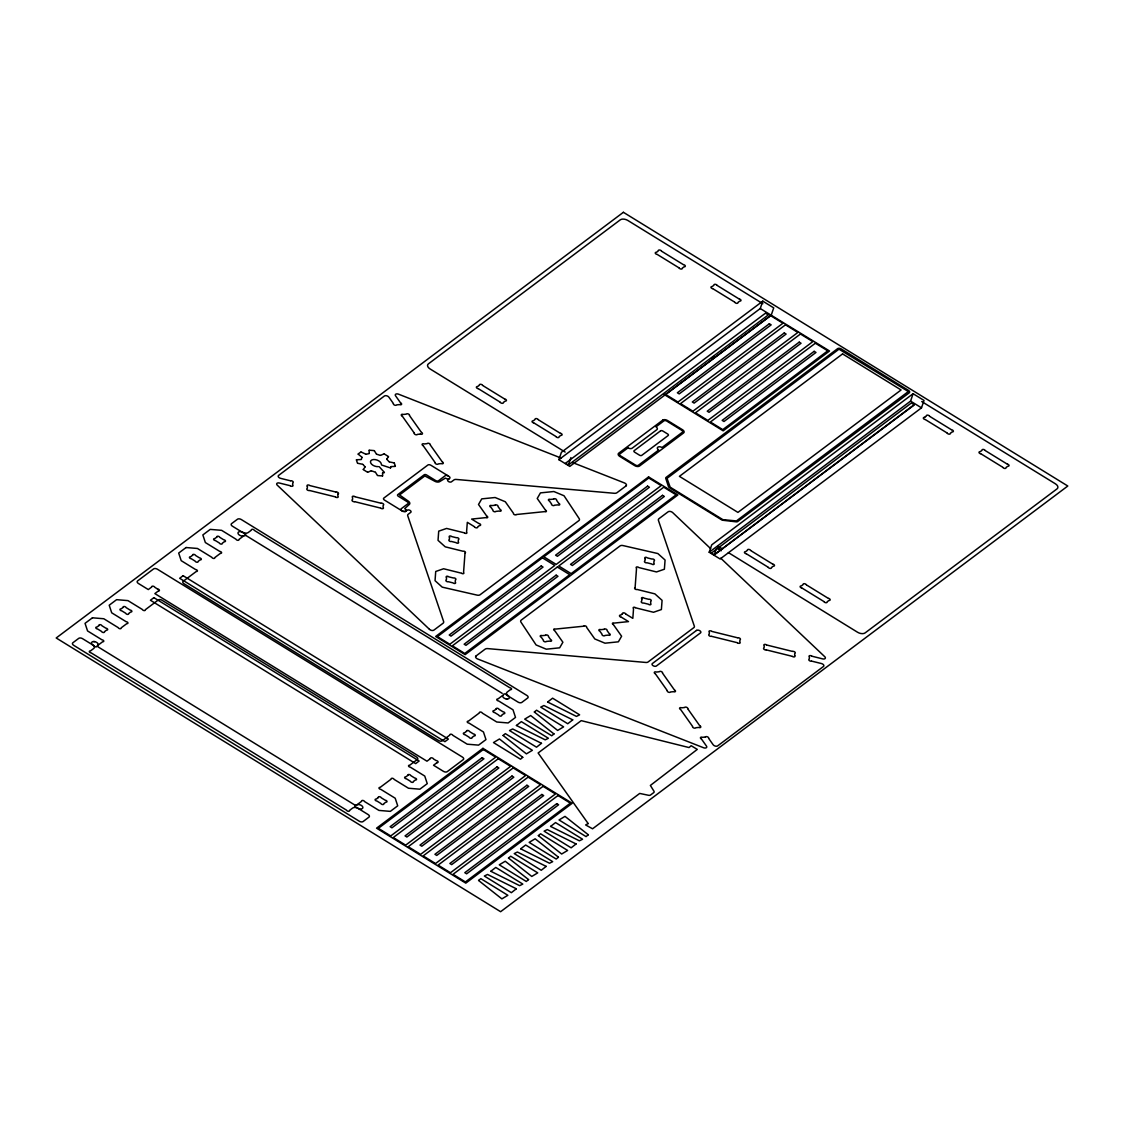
<?xml version="1.0" encoding="UTF-8"?>
<svg xmlns="http://www.w3.org/2000/svg" width="1124" height="1124" viewBox="0 0 1124 1124"><rect width="100%" height="100%" fill="white"/><g stroke="black" fill="none" stroke-linecap="round" stroke-linejoin="round"><path stroke-width="1.5" d="M307.442 486.453L307.288 488.462A1.728 0.998 18.9 0 0 307.091 489.755A1.728 0.998 18.9 0 0 309.226 490.528M337.973 494.012L337.818 496.035A1.728 0.998 18.9 0 1 337.818 497.37A1.728 0.998 18.9 0 1 335.655 497.075M465.013 553.036L463.566 572.411A1.531 0.885 18.9 0 1 461.683 573.381M635.102 587.669L636.535 568.294A1.531 0.885 18.9 0 1 638.432 567.311M794.612 655.447L794.766 653.423A1.728 0.998 18.9 0 0 794.949 652.131A1.728 0.998 18.9 0 0 792.827 651.372M390.66 467.865L390.801 466.727M361.352 459.407L361.984 457.37M558.881 459.674L561.41 452.284L762.789 301.148L773.719 307.878L771.19 315.268L569.812 466.404L558.881 459.674L760.26 308.538L762.789 301.148M568.379 464.999L768.324 314.917L765.5 313.175L565.555 463.243L568.379 464.999L570.908 457.594M709.188 552.249L711.717 544.859L913.095 393.709L924.026 400.439L921.497 407.843L720.119 558.979L709.188 552.249L910.566 401.113L913.095 393.709M716.255 548.905L714.232 554.82L711.394 553.078L911.339 403.01L914.149 404.738L714.232 554.82L913.924 405.202M363.249 469.439L365.075 467.05M386.74 459.042L388.511 456.723M151.614 587.079L148.298 589.566L138.407 583.468A2.852 1.644 18.9 0 1 137.578 580.939L153.609 568.913A2.852 1.644 18.9 0 1 157.402 569.222L462.484 757.126A2.852 1.644 18.9 0 1 463.257 759.627L447.226 771.654A2.852 1.644 18.9 0 1 443.502 771.387L433.541 765.247L436.843 762.76M158.175 591.112L154.859 593.598L426.979 761.201L430.295 758.728M358.177 453.984L360.818 452.003M626.026 485.919L616.978 492.705A4.496 2.585 18.9 0 1 614.224 493.281L456.189 479.442A3.583 2.065 18.9 0 0 453.998 479.906L451.455 481.803A2.164 1.25 18.9 0 1 448.574 481.564A2.164 1.25 18.9 0 1 447.942 479.653L449.628 478.388A2.248 1.293 18.9 0 0 448.968 476.393L430.885 465.252A2.248 1.293 18.9 0 0 427.907 464.999L383.818 498.087A2.248 1.293 18.9 0 0 384.478 500.082L402.912 511.406L405.16 511.659L407.239 510.198A2.164 1.25 18.9 0 1 410.105 510.437A2.164 1.25 18.9 0 1 410.738 512.361L408.195 514.272A3.583 2.065 18.9 0 0 407.745 515.804L443.573 621.361A4.496 2.585 18.9 0 1 443.011 623.286L433.962 630.072A2.908 1.672 18.9 0 1 429.424 629.356M711.38 358.542L714.19 356.434M476.028 655.98L485.076 649.194A4.496 2.585 18.9 0 1 487.816 648.618L645.864 662.457A3.583 2.065 18.9 0 0 648.056 661.994L693.845 627.628A3.583 2.065 18.9 0 0 694.309 626.096L658.467 520.538A4.496 2.585 18.9 0 1 659.043 518.614L668.092 511.827A2.908 1.672 18.9 0 1 672.616 512.53L710.607 548.596M622.527 613.746L620.743 615.081A1.714 0.998 18.9 0 0 619.493 615.91A1.714 0.998 18.9 0 0 621.108 617.174M924.588 417.383L926.373 416.049A1.728 0.998 18.9 0 1 927.455 415.121A1.728 0.998 18.9 0 1 929.464 416.077M405.553 511.462L402.561 511.223M380.629 455.375L383.944 453.899M367.815 472.249L371.061 470.816M243.472 535.923L243.838 535.797A2.248 1.293 18.9 0 1 246.816 536.05L502.203 693.339M366.157 454.237L369.079 453.604M382.694 472.811L384.352 472.6M420.362 434.075L417.426 434.384A1.728 0.998 18.9 0 1 415.557 434.637A1.728 0.998 18.9 0 1 414.236 433.274M516.337 514.511L544.55 511.631A1.531 0.885 18.9 0 0 545.786 510.254M583.778 626.194L555.565 629.075A1.531 0.885 18.9 0 0 554.329 630.452M705.451 737.021L702.514 737.316A1.714 0.998 18.9 0 0 700.561 737.456A1.714 0.998 18.9 0 0 701.207 738.875M356.519 459.744L361.127 459.547M391.012 466.586L395.241 466.404M93.601 641.537L94.585 641.621M507.261 699.044L506.292 698.973M369.29 450.19L374.095 450.598M377.664 475.564L382.469 475.958M389.396 461.936L394.074 462.877M357.685 463.285L362.602 464.254M309.901 485.596L335.725 492.003M355.128 496.808L380.938 503.201M290.498 480.805L280.635 478.36A2.684 1.546 18.9 0 1 278.569 475.438L384.38 396.013A2.684 1.546 18.9 0 1 388.862 397.123L393.414 403.558M638.727 567.536L656.5 571.947L664.382 569.222L665.071 560.019L657.863 553.556L623.033 545.576A3.583 2.065 18.9 0 0 620.069 545.913L521.185 620.139A3.583 2.065 18.9 0 0 520.988 622.176L536.092 644.951L546.278 649.194L559.668 647.817L562.885 642.226L554.68 630.62M309.536 490.486L335.359 496.878M354.762 501.683L380.586 508.09M290.132 485.694L279.37 483.025A2.684 1.546 18.9 0 0 276.925 483.39A2.684 1.546 18.9 0 0 277.291 485.203L429.494 629.342M464.381 532.846L446.593 528.435L438.711 531.16L438.037 540.363L445.23 546.826L463.004 551.238A1.531 0.885 18.9 0 1 465.252 552.91M635.734 607.859L653.522 612.271L661.39 609.545L662.078 600.342L654.87 593.865L637.097 589.468A1.531 0.885 18.9 0 1 634.849 587.796M811.907 656.205L822.67 658.889A2.684 1.546 18.9 0 0 825.114 658.524A2.684 1.546 18.9 0 0 824.749 656.697L720.751 558.207M711.857 631.421L737.667 637.814M766.694 645.007L792.518 651.414M461.374 573.17L443.601 568.758L435.719 571.484L435.044 580.672L442.238 587.149L477.068 595.116A3.583 2.065 18.9 0 0 480.032 594.793L578.916 520.581A3.583 2.065 18.9 0 0 579.127 518.543L564.023 495.754L553.851 491.525L540.447 492.888L537.23 498.48L545.435 510.085M711.492 636.31L737.316 642.703M766.329 649.897L792.153 656.29M811.542 661.095L821.405 663.539A2.684 1.546 18.9 0 1 823.471 666.476L717.66 745.886A2.684 1.546 18.9 0 1 713.178 744.776L708.626 738.342M376.61 454.18L380.263 455.361M381.556 464.999L390.421 467.921M371.412 470.83L375.247 472.136M561.115 458.058L398.556 394.187A2.684 1.546 18.9 0 0 395.859 394.131A2.684 1.546 18.9 0 0 395.564 395.817L400.537 402.842M572.495 462.526L624.523 482.969A2.908 1.672 18.9 0 1 626.012 485.905M361.141 452.003L365.792 454.194M921.736 401.549L1055.436 483.826A5.69 3.288 18.9 0 1 1057.052 488.856L865.157 632.882A5.69 3.288 18.9 0 1 857.626 632.292L728.394 552.615M760.26 308.538L829.54 350.997L723.168 430.829L663.792 394.257M910.566 401.113L921.497 407.843M661.558 251.2L683.35 264.618M717.224 285.496L739.016 298.914M929.618 416.316L951.41 429.733M985.298 450.612L1007.076 464.015M657.245 254.446L679.037 267.863M712.911 288.742L734.703 302.145M925.305 419.561L947.096 432.979M980.985 453.843L1002.763 467.261M482.674 385.476L504.451 398.879M538.34 419.758L560.117 433.176M750.734 550.577L772.511 563.995M806.4 584.873L828.191 598.291M478.36 388.707L500.138 402.125M534.026 423.003L555.804 436.421M746.42 553.823L768.198 567.241M802.086 588.105L823.878 601.523M565.161 452.073L430 368.897A5.69 3.288 18.9 0 1 428.385 363.867L620.279 219.84A5.69 3.288 18.9 0 1 627.81 220.445L762.845 303.691M718.152 548.287L720.962 550.015M717.182 548.217L721.285 550.746M384.267 453.956L388.412 456.499M478.683 523.419L471.63 519.077L485.821 517.63A1.531 0.885 18.9 0 0 487.071 516.253M625.773 614.027L632.826 618.355L633.543 608.618A1.531 0.885 18.9 0 1 635.439 607.634M474.356 526.664L467.317 522.323L466.558 532.088A1.531 0.885 18.9 0 1 464.676 533.071M363.347 469.649L367.492 472.206M157.458 588.948L154.859 587.346A1.714 0.998 18.9 0 0 153.103 586.194A1.714 0.998 18.9 0 0 151.628 586.854M718.236 546.348L722.591 549.032M621.46 617.259L628.499 621.6L614.28 623.075A1.531 0.885 18.9 0 0 613.044 624.452M358.219 454.194L361.886 457.131M508.273 695.742L508.624 696.037A3.498 2.023 18.9 0 1 506.798 699.03A3.498 2.023 18.9 0 1 502.737 695.601M386.797 459.28L389.073 461.753M379.252 466.727L384.408 472.431M362.926 464.437L365.019 466.811M662.486 673.079L674.4 689.925M687.79 708.851L699.69 725.683M655.376 673.81L667.291 690.642M680.666 709.567L692.581 726.413M701.502 739.072L706.476 746.097A2.684 1.546 18.9 0 1 706.181 747.783A2.684 1.546 18.9 0 1 703.484 747.713L477.531 658.931A2.908 1.672 18.9 0 1 476.028 655.995M613.395 624.621L621.6 636.226L618.383 641.818L604.993 643.195L594.807 638.952L586.602 627.361A1.531 0.885 18.9 0 0 583.946 626.012M486.72 516.071L478.515 504.479L481.732 498.873L495.122 497.511L505.308 501.754L513.513 513.345A1.531 0.885 18.9 0 0 516.169 514.694M409.459 415.487L421.374 432.333M430.309 444.992L442.224 461.823M402.35 416.217L414.25 433.049M423.2 445.708L435.114 462.554M374.39 450.752L376.301 453.97M375.542 472.333L377.369 475.396M394.327 463.06L395.395 466.263M356.378 459.885L357.432 463.102M382.511 472.965L382.666 475.845M369.094 450.303L369.262 453.45M449.164 478.726A2.178 1.25 18.9 0 1 448.223 479.021L447.338 478.936A2.403 1.391 18.9 0 1 446.102 478.431A1.517 0.871 18.9 0 0 445.357 478.122L439.835 481.536A4.032 2.318 18.9 0 1 434.468 481.086L424.844 475.944L399.54 494.939L408.026 500.939A4.032 2.318 18.9 0 1 409.206 504.536L404.752 508.596A1.517 0.871 18.9 0 0 405.286 509.074A2.403 1.391 18.9 0 1 406.129 509.86L406.34 510.451A2.178 1.25 18.9 0 1 406.017 511.125M378.184 466.643A5.634 3.246 18.9 0 1 370.695 462.905A5.634 3.246 18.9 0 1 375.121 459.59A5.634 3.246 18.9 0 1 381.331 464.282M661.404 250.975A1.728 0.998 18.9 0 0 659.381 250.006A1.728 0.998 18.9 0 0 658.271 250.933L656.528 252.268A1.714 0.998 18.9 0 0 655.278 253.097A1.714 0.998 18.9 0 0 656.894 254.361M683.701 264.702A1.728 0.998 18.9 0 1 685.303 265.981A1.728 0.998 18.9 0 1 684.066 266.824L682.282 268.13A1.714 0.998 18.9 0 1 681.2 269.058A1.714 0.998 18.9 0 1 679.191 268.102M717.07 285.257A1.728 0.998 18.9 0 0 715.061 284.302A1.728 0.998 18.9 0 0 713.951 285.215L712.194 286.564A1.714 0.998 18.9 0 0 710.958 287.379A1.714 0.998 18.9 0 0 712.56 288.643M739.367 298.998A1.728 0.998 18.9 0 1 740.969 300.263A1.728 0.998 18.9 0 1 739.732 301.106L737.948 302.426A1.714 0.998 18.9 0 1 736.88 303.354A1.714 0.998 18.9 0 1 734.871 302.384M538.185 419.519A1.728 0.998 18.9 0 0 536.162 418.564A1.728 0.998 18.9 0 0 535.052 419.477L533.31 420.826A1.714 0.998 18.9 0 0 532.059 421.641A1.714 0.998 18.9 0 0 533.661 422.905M560.483 433.26A1.728 0.998 18.9 0 1 562.084 434.524A1.728 0.998 18.9 0 1 560.848 435.367L559.064 436.688A1.714 0.998 18.9 0 1 557.982 437.615A1.714 0.998 18.9 0 1 555.973 436.646M482.505 385.237A1.728 0.998 18.9 0 0 480.496 384.282A1.728 0.998 18.9 0 0 479.386 385.195L477.63 386.53A1.714 0.998 18.9 0 0 476.393 387.358A1.714 0.998 18.9 0 0 477.995 388.623M504.817 398.978A1.728 0.998 18.9 0 1 506.418 400.242A1.728 0.998 18.9 0 1 505.182 401.085L503.397 402.392A1.714 0.998 18.9 0 1 502.316 403.319A1.714 0.998 18.9 0 1 500.306 402.364M951.761 429.818A1.728 0.998 18.9 0 1 953.363 431.082A1.728 0.998 18.9 0 1 952.126 431.925L950.342 433.246A1.714 0.998 18.9 0 1 949.274 434.173A1.714 0.998 18.9 0 1 947.265 433.204M924.954 419.463A1.714 0.998 18.9 0 1 923.352 418.198A1.714 0.998 18.9 0 1 924.574 417.369M985.13 450.373A1.728 0.998 18.9 0 0 983.121 449.417A1.728 0.998 18.9 0 0 982.011 450.331L980.254 451.665A1.714 0.998 18.9 0 0 979.018 452.494A1.714 0.998 18.9 0 0 980.62 453.759M1007.427 464.114A1.728 0.998 18.9 0 1 1009.043 465.378A1.728 0.998 18.9 0 1 1007.806 466.221L1006.022 467.528A1.714 0.998 18.9 0 1 1004.94 468.455A1.714 0.998 18.9 0 1 1002.931 467.5M806.245 584.635A1.728 0.998 18.9 0 0 804.222 583.679A1.728 0.998 18.9 0 0 803.126 584.592L801.37 585.927A1.714 0.998 18.9 0 0 800.133 586.756A1.714 0.998 18.9 0 0 801.735 588.021M828.543 598.375A1.728 0.998 18.9 0 1 830.144 599.64A1.728 0.998 18.9 0 1 828.908 600.483L827.124 601.804A1.714 0.998 18.9 0 1 826.056 602.717A1.714 0.998 18.9 0 1 824.047 601.762M750.579 550.353A1.728 0.998 18.9 0 0 748.556 549.383A1.728 0.998 18.9 0 0 747.446 550.31L745.704 551.645A1.714 0.998 18.9 0 0 744.453 552.46A1.714 0.998 18.9 0 0 746.055 553.725M772.876 564.079A1.728 0.998 18.9 0 1 774.478 565.344A1.728 0.998 18.9 0 1 773.242 566.187L771.457 567.508A1.714 0.998 18.9 0 1 770.376 568.435A1.714 0.998 18.9 0 1 768.366 567.465M421.683 432.515A1.728 0.998 18.9 0 1 422.329 433.948A1.728 0.998 18.9 0 1 420.362 434.089M409.487 415.276A1.728 0.998 18.9 0 0 408.153 413.913A1.728 0.998 18.9 0 0 406.256 414.152L403.347 414.461A1.728 0.998 18.9 0 0 401.394 414.601A1.728 0.998 18.9 0 0 402.041 416.035M435.086 462.765A1.728 0.998 18.9 0 0 436.407 464.128A1.728 0.998 18.9 0 0 438.318 463.889L441.226 463.58A1.728 0.998 18.9 0 0 443.179 463.439A1.728 0.998 18.9 0 0 442.533 462.006M430.337 444.767A1.728 0.998 18.9 0 0 429.017 443.404A1.728 0.998 18.9 0 0 427.106 443.643L424.212 443.966A1.728 0.998 18.9 0 0 422.245 444.092A1.728 0.998 18.9 0 0 422.891 445.526M381.261 503.159A1.728 0.998 18.9 0 1 383.382 503.931A1.728 0.998 18.9 0 1 383.214 505.238L383.045 507.233A1.728 0.998 18.9 0 1 383.045 508.582A1.728 0.998 18.9 0 1 380.881 508.273M354.453 501.726A1.728 0.998 18.9 0 1 352.318 500.967A1.728 0.998 18.9 0 1 352.5 499.66L352.669 497.651A1.728 0.998 18.9 0 1 352.655 496.316A1.728 0.998 18.9 0 1 354.819 496.611M336.034 491.961A1.728 0.998 18.9 0 1 338.169 492.719A1.728 0.998 18.9 0 1 337.987 494.04M307.414 486.453A1.728 0.998 18.9 0 1 307.442 485.104A1.728 0.998 18.9 0 1 309.606 485.413M766.02 649.939A1.728 0.998 18.9 0 1 763.884 649.166A1.728 0.998 18.9 0 1 764.067 647.86L764.236 645.864A1.728 0.998 18.9 0 1 764.236 644.516A1.728 0.998 18.9 0 1 766.399 644.825M794.64 655.433A1.728 0.998 18.9 0 1 794.612 656.781A1.728 0.998 18.9 0 1 792.448 656.486M711.183 636.339A1.728 0.998 18.9 0 1 709.047 635.58A1.728 0.998 18.9 0 1 709.23 634.273L709.399 632.278A1.728 0.998 18.9 0 1 709.399 630.929A1.728 0.998 18.9 0 1 711.548 631.238M737.99 637.786A1.728 0.998 18.9 0 1 740.112 638.544A1.728 0.998 18.9 0 1 739.943 639.851L739.775 641.86A1.728 0.998 18.9 0 1 739.775 643.195A1.728 0.998 18.9 0 1 737.611 642.9M662.514 672.869A1.728 0.998 18.9 0 0 661.193 671.506A1.728 0.998 18.9 0 0 659.296 671.745L656.388 672.054A1.728 0.998 18.9 0 0 654.421 672.194A1.728 0.998 18.9 0 0 655.067 673.627M667.263 690.867A1.728 0.998 18.9 0 0 668.597 692.229A1.728 0.998 18.9 0 0 670.494 691.977L673.402 691.667A1.728 0.998 18.9 0 0 675.355 691.541A1.728 0.998 18.9 0 0 674.709 690.108M687.804 708.626A1.728 0.998 18.9 0 0 686.483 707.263A1.728 0.998 18.9 0 0 684.586 707.516L681.678 707.825A1.728 0.998 18.9 0 0 679.711 707.951A1.728 0.998 18.9 0 0 680.371 709.385M692.553 726.624A1.728 0.998 18.9 0 0 693.887 728.001A1.728 0.998 18.9 0 0 695.784 727.748L698.692 727.439A1.728 0.998 18.9 0 0 700.659 727.312A1.728 0.998 18.9 0 0 699.999 725.865M290.442 485.877A1.714 0.998 18.9 0 0 292.605 486.172A1.714 0.998 18.9 0 0 292.619 484.837L292.746 482.828A1.714 0.998 18.9 0 0 292.942 481.536A1.714 0.998 18.9 0 0 290.821 480.777M393.4 403.783A1.714 0.998 18.9 0 0 394.721 405.146A1.714 0.998 18.9 0 0 396.617 404.893L399.526 404.584A1.714 0.998 18.9 0 0 401.479 404.457A1.714 0.998 18.9 0 0 400.832 403.024M448.251 475.944A2.248 1.293 18.9 0 0 445.259 475.691L438.529 480.735A2.248 1.293 18.9 0 1 435.55 480.482L426.6 474.974A1.798 1.04 18.9 0 0 424.212 474.778L397.77 494.63A1.798 1.04 18.9 0 0 398.289 496.218L407.239 501.74A2.248 1.293 18.9 0 1 407.9 503.735L401.184 508.779A2.248 1.293 18.9 0 0 401.83 510.774M811.598 656.023A1.714 0.998 18.9 0 0 809.435 655.728A1.714 0.998 18.9 0 0 809.421 657.076L809.294 659.086A1.714 0.998 18.9 0 0 809.097 660.364A1.714 0.998 18.9 0 0 811.219 661.137M705.422 737.007A1.714 0.998 18.9 0 1 707.319 736.768A1.714 0.998 18.9 0 1 708.64 738.131M474.525 526.889A1.714 0.998 18.9 0 0 476.548 527.859A1.714 0.998 18.9 0 0 477.644 526.931L479.4 525.596A1.714 0.998 18.9 0 0 480.636 524.782A1.714 0.998 18.9 0 0 479.035 523.517M622.499 613.746A1.714 0.998 18.9 0 1 623.595 612.833A1.714 0.998 18.9 0 1 625.604 613.788M157.444 588.92A1.714 0.998 18.9 0 1 159.327 590.016A1.714 0.998 18.9 0 1 158.484 591.083M437.166 762.732A1.714 0.998 18.9 0 0 438.009 761.665A1.714 0.998 18.9 0 0 436.126 760.569L433.541 758.995A1.714 0.998 18.9 0 0 431.785 757.829A1.714 0.998 18.9 0 0 430.309 758.503M508.273 695.742A4.06 2.332 18.9 0 1 507.107 692.145L510.394 689.658A1.531 0.885 18.9 0 0 511.532 688.801A1.531 0.885 18.9 0 0 509.762 687.719L254.305 530.373A1.531 0.885 18.9 0 0 252.535 529.292A1.531 0.885 18.9 0 0 251.411 530.135L248.095 532.607A4.06 2.332 18.9 0 1 242.7 532.172L242.236 531.961A3.498 2.023 18.9 0 0 238.049 533.507A3.498 2.023 18.9 0 0 243.458 535.923M478.599 880.485L501.894 898.877L507.865 895.294L480.847 878.659L478.599 880.429M503.116 735.475L526.411 753.867L532.383 750.298L505.35 733.649L503.116 735.475M508.484 858.048L531.778 876.439L537.75 872.87L510.732 856.221L508.484 858.048M522.758 757.337L520.51 759.206L493.478 742.571L499.449 738.988L522.758 757.337M528.547 879.586L526.299 881.469L499.267 864.82L505.238 861.251L528.547 879.586M534.35 712.04L557.644 730.431L563.616 726.863L536.584 710.213L534.364 711.942M538.368 835.624L561.663 854.015L567.634 850.446L540.602 833.797L538.368 835.568M553.991 733.888L551.744 735.77L524.711 719.121L530.683 715.552L553.977 733.944M558.431 857.162L535.122 838.813L529.151 842.396L556.183 859.031L558.403 857.303M588.316 834.725L586.068 836.607L559.035 819.958L565.007 816.389L588.316 834.781M667.024 478.36L670.171 487.184L722.887 519.653L736.431 520.932L908.347 391.545L838.996 349.185L667.024 478.36M449.544 537.314L449.347 539.646A1.531 0.885 18.9 0 0 449.249 540.925A1.531 0.885 18.9 0 0 451.342 541.445L456.021 542.625A1.531 0.885 18.9 0 0 458.114 543.145A1.531 0.885 18.9 0 0 458.213 541.866L458.409 539.548A1.531 0.885 18.9 0 0 458.508 538.27A1.531 0.885 18.9 0 0 456.414 537.736L451.736 536.569A1.531 0.885 18.9 0 0 449.642 536.05A1.531 0.885 18.9 0 0 449.544 537.314M446.551 577.581L446.368 579.914A1.531 0.885 18.9 0 0 446.256 581.192A1.531 0.885 18.9 0 0 448.35 581.712L453.028 582.892A1.531 0.885 18.9 0 0 455.122 583.412A1.531 0.885 18.9 0 0 455.234 582.134L455.417 579.801A1.531 0.885 18.9 0 0 455.529 578.537A1.531 0.885 18.9 0 0 453.436 578.003L448.757 576.837A1.531 0.885 18.9 0 0 446.664 576.303A1.531 0.885 18.9 0 0 446.551 577.581M641.888 598.895L641.692 601.228A1.531 0.885 18.9 0 0 641.593 602.492A1.531 0.885 18.9 0 0 643.687 603.026L648.365 604.192A1.531 0.885 18.9 0 0 650.459 604.726A1.531 0.885 18.9 0 0 650.571 603.447L650.754 601.115A1.531 0.885 18.9 0 0 650.852 599.837A1.531 0.885 18.9 0 0 648.759 599.317L644.08 598.151A1.531 0.885 18.9 0 0 641.987 597.617A1.531 0.885 18.9 0 0 641.888 598.895M645.134 558.628L644.951 560.96A1.531 0.885 18.9 0 0 644.839 562.239A1.531 0.885 18.9 0 0 646.932 562.759L651.611 563.939A1.531 0.885 18.9 0 0 653.704 564.459A1.531 0.885 18.9 0 0 653.817 563.18L653.999 560.862A1.531 0.885 18.9 0 0 654.112 559.583A1.531 0.885 18.9 0 0 652.018 559.064L647.326 557.883A1.531 0.885 18.9 0 0 645.232 557.364A1.531 0.885 18.9 0 0 645.134 558.628M490.837 871.283L519.625 885.656L522.815 884.082L495.782 867.433L490.837 871.255M516.422 725.472L545.224 739.845L548.4 738.271L521.367 721.636L516.422 725.472M516.309 888.803L511.364 892.681L484.332 876.032L487.521 874.458L516.309 888.775M520.721 848.845L549.51 863.232L552.699 861.658L525.667 845.009L520.735 848.789M541.487 743.315L536.527 747.193L509.495 730.544L512.684 728.97L541.487 743.315M547.655 702.036L576.443 716.409L579.633 714.836L552.601 698.187L547.669 701.994M546.194 866.379L541.248 870.257L514.216 853.608L517.405 852.034L546.194 866.407M550.605 826.421L579.394 840.808L582.583 839.235L555.551 822.585L550.605 826.421M572.706 719.88L567.761 723.744L540.728 707.108L543.918 705.535L572.706 719.838M576.078 843.955L571.133 847.819L544.1 831.17L547.29 829.596L576.078 843.955M588.161 823.555L585.632 824.946L592.559 828.795L639.711 793.432L648.253 795.23A2.684 1.546 18.9 0 0 650.557 794.991L653.732 792.617A2.684 1.546 18.9 0 0 653.845 791.029L650.375 785.437L697.287 749.399L691.176 745.732L689.04 747.558L581.234 720.639L538.129 752.982L588.161 823.555M98.167 644.993L98.013 645.26A2.248 1.293 18.9 0 0 98.673 647.255L354.046 804.545A2.248 1.293 18.9 0 0 357.039 804.784L357.404 804.658A3.498 2.023 18.9 0 1 362.827 807.088A3.498 2.023 18.9 0 1 358.64 808.62L358.163 808.423A4.06 2.332 18.9 0 0 352.781 807.973L349.466 810.446A1.531 0.885 18.9 0 1 348.342 811.303A1.531 0.885 18.9 0 1 346.571 810.207L91.114 652.861A1.531 0.885 18.9 0 1 89.344 651.779A1.531 0.885 18.9 0 1 90.468 650.937L93.77 648.45A4.06 2.332 18.9 0 0 92.604 644.839L92.238 644.544A3.498 2.023 18.9 0 1 94.079 641.565A3.498 2.023 18.9 0 1 98.125 644.979M623.384 212.296L56.2 637.982L500.616 911.704L1067.8 486.018L623.384 212.296M92.435 617.807L85.045 623.342L87.56 630.943L101.989 639.837A1.531 0.885 18.9 0 1 103.745 640.919A1.531 0.885 18.9 0 1 102.621 641.762L96.973 646.005A1.531 0.885 18.9 0 1 95.835 646.862A1.531 0.885 18.9 0 1 94.079 645.766L82.544 638.671A2.852 1.644 18.9 0 0 78.75 638.348L72.835 642.788A2.852 1.644 18.9 0 0 73.678 645.317L359.287 821.222A2.852 1.644 18.9 0 0 363.08 821.546L368.981 817.106A2.852 1.644 18.9 0 0 368.152 814.577L356.617 807.468A1.531 0.885 18.9 0 1 354.847 806.386A1.531 0.885 18.9 0 1 355.985 805.543L361.633 801.3A1.531 0.885 18.9 0 1 362.757 800.443A1.531 0.885 18.9 0 1 364.527 801.538L378.957 810.418L390.323 811.373L397.713 805.824L395.198 798.223L380.783 789.343A1.531 0.885 18.9 0 1 379.013 788.247A1.531 0.885 18.9 0 1 380.137 787.404L391.18 779.115A1.531 0.885 18.9 0 1 392.304 778.272A1.531 0.885 18.9 0 1 394.074 779.368L408.504 788.247L419.87 789.189L427.261 783.653L424.746 776.052L410.316 767.158A1.531 0.885 18.9 0 1 408.56 766.076A1.531 0.885 18.9 0 1 409.684 765.233L417.383 759.445A2.684 1.546 18.9 0 0 416.597 757.056L161.954 600.216A2.684 1.546 18.9 0 0 158.372 599.921L145.291 609.742A1.531 0.885 18.9 0 1 144.167 610.585A1.531 0.885 18.9 0 1 142.397 609.503L127.967 600.623L116.601 599.668L109.211 605.218L111.712 612.819L126.141 621.698A1.531 0.885 18.9 0 1 127.911 622.78A1.531 0.885 18.9 0 1 126.787 623.637L121.125 627.88A1.531 0.885 18.9 0 1 120.001 628.723A1.531 0.885 18.9 0 1 118.231 627.642L103.801 618.748L92.435 617.807M186.078 547.529L178.688 553.064L181.203 560.665L195.618 569.559A1.531 0.885 18.9 0 1 197.388 570.641A1.531 0.885 18.9 0 1 196.264 571.484L183.17 581.305A2.684 1.546 18.9 0 0 183.971 583.707L438.599 740.533A2.684 1.546 18.9 0 0 442.182 740.842L449.881 735.054A1.531 0.885 18.9 0 1 451.019 734.211A1.531 0.885 18.9 0 1 452.775 735.293L467.205 744.186L478.571 745.128L485.961 739.592L483.461 731.991L469.031 723.097A1.531 0.885 18.9 0 1 467.261 722.015A1.531 0.885 18.9 0 1 468.385 721.172L479.428 712.883A1.531 0.885 18.9 0 1 480.552 712.04A1.531 0.885 18.9 0 1 482.322 713.122L496.752 722.001L508.118 722.957L515.509 717.407L513.008 709.806L498.578 700.926A1.531 0.885 18.9 0 1 496.808 699.845A1.531 0.885 18.9 0 1 497.932 698.988L503.594 694.744A1.531 0.885 18.9 0 1 504.718 693.901A1.531 0.885 18.9 0 1 506.488 694.983L518.024 702.093A2.852 1.644 18.9 0 0 521.803 702.416L527.718 697.976A2.852 1.644 18.9 0 0 526.875 695.447L241.281 519.527A2.852 1.644 18.9 0 0 237.487 519.218L231.572 523.644A2.852 1.644 18.9 0 0 232.415 526.187L243.936 533.282A1.531 0.885 18.9 0 1 245.706 534.378A1.531 0.885 18.9 0 1 244.582 535.221L238.934 539.464A1.531 0.885 18.9 0 1 237.796 540.307A1.531 0.885 18.9 0 1 236.026 539.225L221.611 530.331L210.23 529.39L202.854 534.94L205.355 542.541L219.784 551.42A1.531 0.885 18.9 0 1 221.554 552.502A1.531 0.885 18.9 0 1 220.416 553.359L214.768 557.602A1.531 0.885 18.9 0 1 213.644 558.445A1.531 0.885 18.9 0 1 211.874 557.349L197.445 548.47L186.078 547.529M99.01 625.506L96.945 627.052A1.531 0.885 18.9 0 0 95.821 627.894A1.531 0.885 18.9 0 0 97.591 628.99L101.567 631.435A1.531 0.885 18.9 0 0 103.338 632.517A1.531 0.885 18.9 0 0 104.462 631.674L106.527 630.128A1.531 0.885 18.9 0 0 107.651 629.285A1.531 0.885 18.9 0 0 105.881 628.19L101.905 625.745A1.531 0.885 18.9 0 0 100.134 624.649A1.531 0.885 18.9 0 0 99.01 625.506M123.19 607.353L121.125 608.899A1.531 0.885 18.9 0 0 120.001 609.756A1.531 0.885 18.9 0 0 121.771 610.838L125.748 613.283A1.531 0.885 18.9 0 0 127.504 614.378A1.531 0.885 18.9 0 0 128.642 613.535L130.693 611.99A1.531 0.885 18.9 0 0 131.831 611.133A1.531 0.885 18.9 0 0 130.061 610.051L126.085 607.592A1.531 0.885 18.9 0 0 124.314 606.51A1.531 0.885 18.9 0 0 123.19 607.353M192.654 555.228L190.588 556.773A1.531 0.885 18.9 0 0 189.464 557.616A1.531 0.885 18.9 0 0 191.235 558.698L195.211 561.157A1.531 0.885 18.9 0 0 196.967 562.239A1.531 0.885 18.9 0 0 198.105 561.396L200.156 559.85A1.531 0.885 18.9 0 0 201.294 559.007A1.531 0.885 18.9 0 0 199.524 557.911L195.548 555.467A1.531 0.885 18.9 0 0 193.778 554.371A1.531 0.885 18.9 0 0 192.654 555.228M216.834 537.075L214.768 538.621A1.531 0.885 18.9 0 0 213.644 539.478A1.531 0.885 18.9 0 0 215.401 540.56L219.377 543.004A1.531 0.885 18.9 0 0 221.147 544.1A1.531 0.885 18.9 0 0 222.271 543.257L224.336 541.698A1.531 0.885 18.9 0 0 225.46 540.855A1.531 0.885 18.9 0 0 223.704 539.773L219.728 537.314A1.531 0.885 18.9 0 0 217.958 536.232A1.531 0.885 18.9 0 0 216.834 537.075M153.876 597.645L150.419 600.244L415.683 763.618L419.14 761.018L153.876 597.645M183.114 575.699L179.671 578.284L444.921 741.671L448.378 739.072L183.114 575.699M770.572 315.619L665.591 394.412L677.969 402.041L782.95 323.248L770.572 315.619M769.35 323.74L677.365 392.782L679.191 393.906L771.176 324.864L769.35 323.74M785.507 324.822L680.526 403.614L692.904 411.229L797.885 332.451L785.507 324.822M662.767 420.123L618.692 453.211A3.583 2.065 18.9 0 0 619.745 456.4L634.737 465.645A3.583 2.065 18.9 0 0 639.514 466.038L683.589 432.951A3.583 2.065 18.9 0 0 682.535 429.761L667.544 420.531A3.583 2.065 18.9 0 0 662.767 420.123M627.951 447.886L619.872 453.941A2.136 1.222 18.9 0 0 620.504 455.838L635.496 465.069A2.136 1.222 18.9 0 0 638.32 465.308L658.678 450.036A3.246 1.869 18.9 0 1 657.821 447.197A3.246 1.869 18.9 0 1 662.05 447.507L682.409 432.22A2.136 1.222 18.9 0 0 681.776 430.323L666.799 421.093A2.136 1.222 18.9 0 0 663.961 420.854L655.98 426.839A3.246 1.869 18.9 0 1 656.852 429.677L632.18 448.181A3.246 1.869 18.9 0 1 627.951 447.886M784.285 332.943L692.3 401.985L694.126 403.109L786.112 334.067L784.285 332.943M660.589 430.829L634.147 450.682A1.686 0.969 18.9 0 0 634.639 452.185L639.5 455.178A1.686 0.969 18.9 0 0 641.748 455.361L668.19 435.508A1.686 0.969 18.9 0 0 667.698 434.019L662.837 431.026A1.686 0.969 18.9 0 0 660.589 430.829M800.443 334.011L695.461 412.803L707.839 420.432L812.821 341.64L800.443 334.011M799.22 342.146L707.235 411.187L709.061 412.297L801.047 343.27L799.22 342.146M815.378 343.213L710.396 422.006L722.774 429.635L827.756 350.843L815.378 343.213M814.155 351.334L722.17 420.376L723.996 421.5L815.982 352.458L814.155 351.334M648.576 476.913L435.648 636.479L465.153 654.646L677.898 494.967L648.576 476.913M542.414 557.827L437.433 636.62L449.825 644.249L554.792 565.456L542.414 557.827M648.801 477.995L543.805 556.787L556.197 564.417L661.193 485.624L648.801 477.995M541.206 565.962L449.221 635.004L451.033 636.128L543.018 567.086L541.206 565.962M647.579 486.13L555.593 555.172L557.406 556.282L649.405 487.254L647.579 486.13M837.647 348.637L666.139 477.363A2.684 1.546 18.9 0 0 665.787 478.501L668.429 486.509A2.684 1.546 18.9 0 0 669.567 487.774L722.198 520.187L736.15 521.831A2.684 1.546 18.9 0 0 737.766 521.48L909.274 392.782A2.726 1.574 18.9 0 0 908.487 390.393L841.244 348.946A2.684 1.546 18.9 0 0 837.647 348.637M557.349 567.03L452.368 645.822L464.76 653.451L569.727 574.659L557.349 567.03M663.736 487.198L558.74 565.99L571.133 573.619L676.128 494.827L663.736 487.198M842.579 353.905L679.416 476.351L737.934 512.404L901.083 389.972L842.579 353.905M556.141 575.165L464.156 644.207L465.968 645.317L557.954 576.289L556.141 575.165M662.514 495.333L570.528 564.36L572.341 565.484L664.34 496.457L662.514 495.333M378.324 797.534L376.259 799.08A1.531 0.885 18.9 0 0 375.135 799.923A1.531 0.885 18.9 0 0 376.905 801.019L380.881 803.463A1.531 0.885 18.9 0 0 382.638 804.545A1.531 0.885 18.9 0 0 383.776 803.702L385.827 802.157A1.531 0.885 18.9 0 0 386.965 801.314A1.531 0.885 18.9 0 0 385.195 800.218L381.219 797.773A1.531 0.885 18.9 0 0 379.448 796.691A1.531 0.885 18.9 0 0 378.324 797.534M407.872 775.349L405.82 776.895A1.531 0.885 18.9 0 0 404.682 777.752A1.531 0.885 18.9 0 0 406.452 778.834L410.429 781.278A1.531 0.885 18.9 0 0 412.199 782.374A1.531 0.885 18.9 0 0 413.323 781.517L415.388 779.972A1.531 0.885 18.9 0 0 416.512 779.129A1.531 0.885 18.9 0 0 414.742 778.047L410.766 775.588A1.531 0.885 18.9 0 0 408.996 774.506A1.531 0.885 18.9 0 0 407.872 775.349M466.586 731.288L464.521 732.834A1.531 0.885 18.9 0 0 463.397 733.677A1.531 0.885 18.9 0 0 465.153 734.773L469.129 737.218A1.531 0.885 18.9 0 0 470.9 738.313A1.531 0.885 18.9 0 0 472.024 737.456L474.089 735.911A1.531 0.885 18.9 0 0 475.227 735.068A1.531 0.885 18.9 0 0 473.457 733.986L469.481 731.527A1.531 0.885 18.9 0 0 467.71 730.445A1.531 0.885 18.9 0 0 466.586 731.288M496.134 709.104L494.068 710.649A1.531 0.885 18.9 0 0 492.944 711.506A1.531 0.885 18.9 0 0 494.715 712.588L498.691 715.047A1.531 0.885 18.9 0 0 500.461 716.129A1.531 0.885 18.9 0 0 501.585 715.286L503.65 713.74A1.531 0.885 18.9 0 0 504.774 712.883A1.531 0.885 18.9 0 0 503.004 711.801L499.028 709.342A1.531 0.885 18.9 0 0 497.258 708.261A1.531 0.885 18.9 0 0 496.134 709.104M482.941 748.331L376.554 828.177L465.8 883.141L572.186 803.295L482.941 748.331M483.334 749.525L378.352 828.318L390.731 835.947L495.712 757.154L483.334 749.525M482.126 757.66L390.126 826.702L391.953 827.812L483.938 758.784L482.126 757.66M498.269 758.728L393.288 837.521L405.666 845.15L510.647 766.357L498.269 758.728M497.047 766.849L405.062 835.891L406.888 837.015L498.873 767.973L497.047 766.849M513.204 767.931L408.223 846.723L420.601 854.352L525.582 775.56L513.204 767.931M696.501 630.438L652.412 663.511A2.459 1.419 18.9 0 0 653.142 665.717A2.459 1.419 18.9 0 0 656.416 665.984L700.505 632.896A2.459 1.419 18.9 0 0 699.774 630.704A2.459 1.419 18.9 0 0 696.501 630.438M511.982 776.052L419.997 845.093L421.823 846.217L513.808 777.176L511.982 776.052M528.139 777.12L423.158 855.912L435.536 863.541L540.518 784.749L528.139 777.12M526.917 785.255L434.932 854.296L436.758 855.42L528.744 786.379L526.917 785.255M543.075 786.322L438.093 865.115L450.471 872.744L555.453 793.951L543.075 786.322M541.852 794.457L449.867 863.485L451.693 864.609L543.679 795.567L541.852 794.457M558.01 795.525L453.028 874.317L465.406 881.947L570.388 803.154L558.01 795.525M556.787 803.646L464.802 872.688L466.629 873.812L558.614 804.77L556.787 803.646M495.108 505.252L491.708 505.603A1.531 0.885 18.9 0 0 489.853 505.8A1.531 0.885 18.9 0 0 490.837 507.163L493.014 510.226A1.531 0.885 18.9 0 0 493.984 511.589A1.531 0.885 18.9 0 0 495.839 511.392L499.225 511.027A1.531 0.885 18.9 0 0 501.093 510.83A1.531 0.885 18.9 0 0 500.11 509.467L497.932 506.418A1.531 0.885 18.9 0 0 496.963 505.055A1.531 0.885 18.9 0 0 495.108 505.252M553.711 499.084L550.324 499.449A1.531 0.885 18.9 0 0 548.47 499.646A1.531 0.885 18.9 0 0 549.439 501.009L551.617 504.058A1.531 0.885 18.9 0 0 552.587 505.421A1.531 0.885 18.9 0 0 554.441 505.224L557.841 504.873A1.531 0.885 18.9 0 0 559.696 504.676A1.531 0.885 18.9 0 0 558.712 503.313L556.535 500.25A1.531 0.885 18.9 0 0 555.565 498.887A1.531 0.885 18.9 0 0 553.711 499.084M545.547 635.313L542.147 635.664A1.531 0.885 18.9 0 0 540.293 635.861A1.531 0.885 18.9 0 0 541.276 637.224L543.454 640.287A1.531 0.885 18.9 0 0 544.423 641.649A1.531 0.885 18.9 0 0 546.278 641.453L549.664 641.087A1.531 0.885 18.9 0 0 551.519 640.891A1.531 0.885 18.9 0 0 550.549 639.528L548.372 636.479A1.531 0.885 18.9 0 0 547.402 635.116A1.531 0.885 18.9 0 0 545.547 635.313M604.178 629.328L600.792 629.679A1.531 0.885 18.9 0 0 598.937 629.876A1.531 0.885 18.9 0 0 599.907 631.238L602.085 634.301A1.531 0.885 18.9 0 0 603.068 635.664A1.531 0.885 18.9 0 0 604.923 635.467L608.309 635.102A1.531 0.885 18.9 0 0 610.163 634.905A1.531 0.885 18.9 0 0 609.194 633.543L607.016 630.494A1.531 0.885 18.9 0 0 606.033 629.131A1.531 0.885 18.9 0 0 604.178 629.328"/></g></svg>
